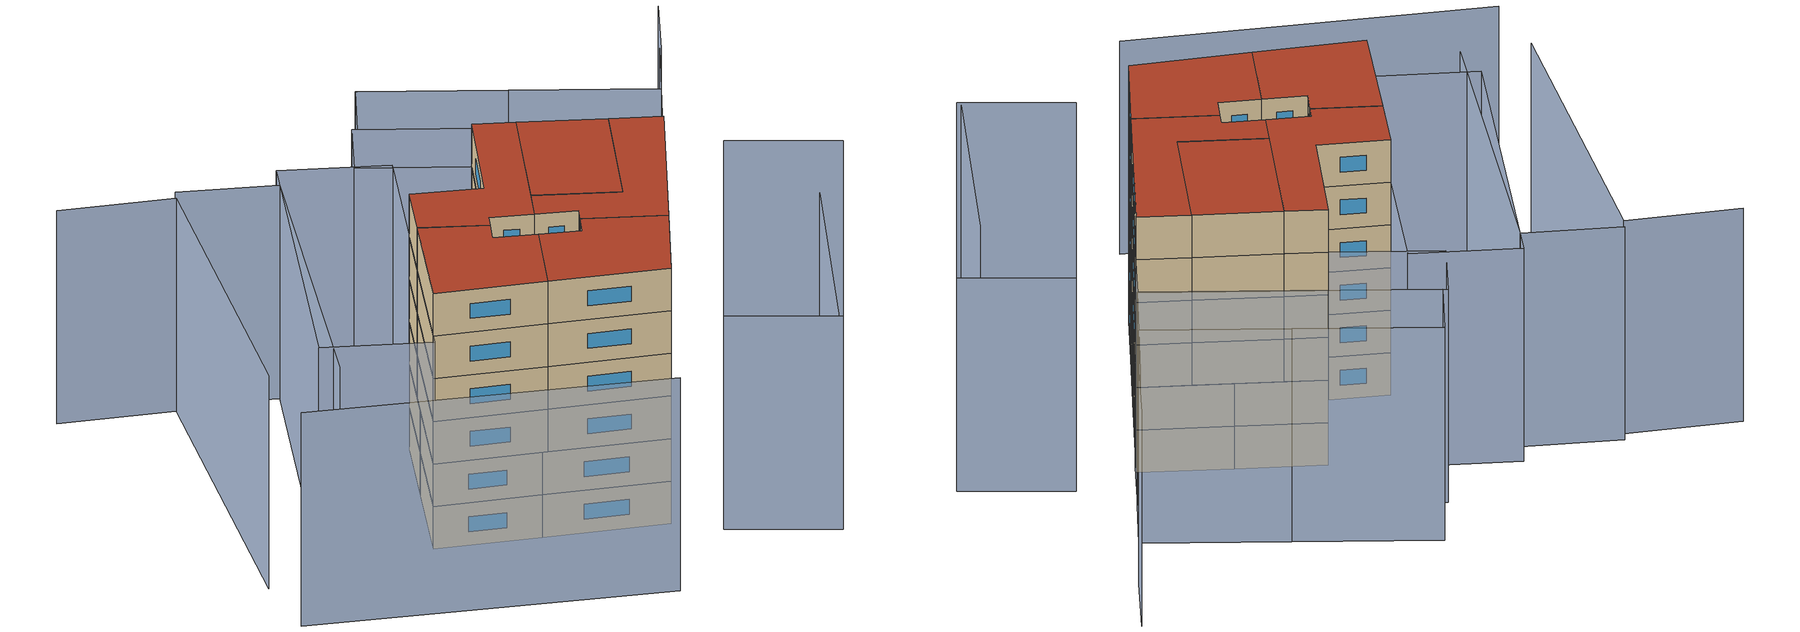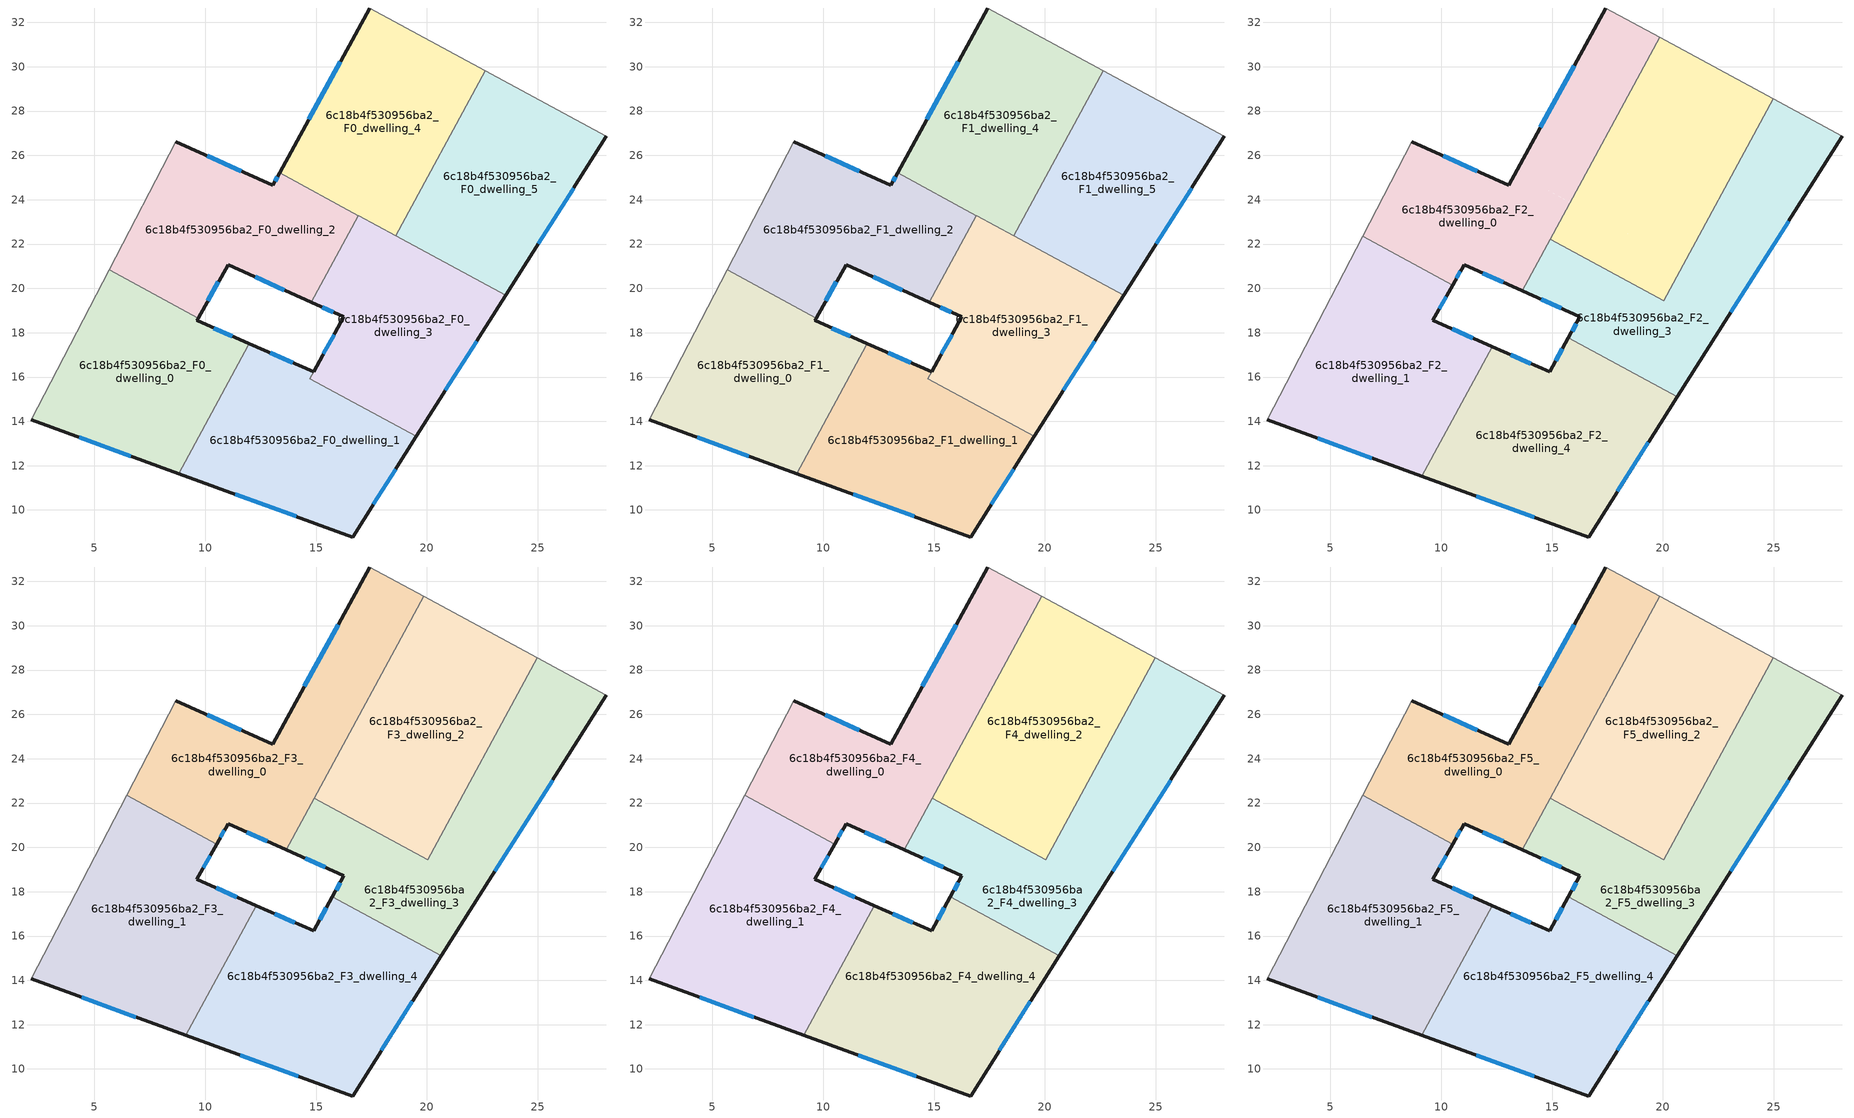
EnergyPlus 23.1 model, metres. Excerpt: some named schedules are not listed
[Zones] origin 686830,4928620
6c18b4f530956ba2_F0_dwelling_0
 floor ground (EU_floor_Construction): 9.68,18.66 9.62,18.55 11.99,17.5 11.95,17.43 8.81,11.63 2.15,14.06 5.67,20.83 z0
 wall outside (EU_wall_Construction): 11.99,17.5 9.62,18.55 9.68,18.66 / 2.15,14.06 8.81,11.63 z0:3
 wall to 6c18b4f530956ba2_F0_dwelling_2 (EU_wall_Construction): 9.68,18.66 5.67,20.83 z0:3
 wall adiabatic (EU_wall_Construction): 5.67,20.83 2.15,14.06 z0:3
 wall to 6c18b4f530956ba2_F0_dwelling_1 (EU_wall_Construction): 8.81,11.63 11.95,17.43 11.99,17.5 z0:3
 window (EU_Window_Construction): 11.22,17.85 10.39,18.21 / 4.31,13.27 6.64,12.42 z0.98:2.02
6c18b4f530956ba2_F0_dwelling_1
 floor ground (EU_floor_Construction): 19.52,13.33 16.65,8.78 8.81,11.63 11.95,17.43 11.99,17.5 14.89,16.23 14.72,15.93 z0
 wall outside (EU_wall_Construction): 8.81,11.63 16.65,8.78 19.52,13.33 / 14.89,16.23 11.99,17.5 z0:3
 wall to 6c18b4f530956ba2_F0_dwelling_3 (EU_wall_Construction): 19.52,13.33 14.72,15.93 14.89,16.23 z0:3
 window (EU_Window_Construction): 11.36,10.71 14.1,9.71 / 13.95,16.64 12.94,17.09 / 17.58,10.26 18.59,11.85 z0.98:2.02
6c18b4f530956ba2_F0_dwelling_2
 floor ground (EU_floor_Construction): 16.92,23.28 14.8,19.37 11.03,21.07 9.68,18.66 5.67,20.83 8.68,26.61 13.06,24.66 13.36,25.21 z0
 wall outside (EU_wall_Construction): 9.68,18.66 11.03,21.07 14.8,19.37 / 13.36,25.21 13.06,24.66 8.68,26.61 z0:3
 wall to 6c18b4f530956ba2_F0_dwelling_3 (EU_wall_Construction): 14.8,19.37 16.92,23.28 z0:3
 wall adiabatic (EU_wall_Construction): 8.68,26.61 5.67,20.83 z0:3
 wall to 6c18b4f530956ba2_F0_dwelling_4 (EU_wall_Construction): 16.92,23.28 13.36,25.21 z0:3
 window (EU_Window_Construction): 12.25,20.52 13.57,19.92 / 10.12,19.45 10.59,20.29 / 11.63,25.3 10.1,25.98 / 13.26,25.03 13.16,24.84 z0.98:2.02
6c18b4f530956ba2_F0_dwelling_3
 floor ground (EU_floor_Construction): 23.55,19.69 19.52,13.33 14.72,15.93 14.89,16.24 16.26,18.71 14.8,19.37 16.92,23.28 z0
 wall outside (EU_wall_Construction): 14.8,19.37 16.26,18.71 14.89,16.24 / 19.52,13.33 23.55,19.69 z0:3
 wall to 6c18b4f530956ba2_F0_dwelling_5 (EU_wall_Construction): 23.55,19.69 18.59,22.38 z0:3
 wall to 6c18b4f530956ba2_F0_dwelling_4 (EU_wall_Construction): 18.59,22.38 16.92,23.28 z0:3
 window (EU_Window_Construction): 15.81,17.91 15.33,17.04 / 15.27,19.16 15.78,18.93 / 20.83,15.39 22.24,17.62 z0.98:2.02
6c18b4f530956ba2_F0_dwelling_4
 floor ground (EU_floor_Construction): 22.63,29.83 18.59,22.38 13.36,25.21 17.42,32.65 z0
 wall outside (EU_wall_Construction): 17.42,32.65 13.36,25.21 z0:3
 wall adiabatic (EU_wall_Construction): 22.63,29.83 17.42,32.65 z0:3
 wall to 6c18b4f530956ba2_F0_dwelling_5 (EU_wall_Construction): 18.59,22.38 22.63,29.83 z0:3
 window (EU_Window_Construction): 16.1,30.23 14.68,27.63 z0.98:2.02
6c18b4f530956ba2_F0_dwelling_5
 floor ground (EU_floor_Construction): 28.1,26.86 23.55,19.69 18.59,22.38 22.63,29.83 z0
 wall outside (EU_wall_Construction): 23.55,19.69 28.1,26.86 z0:3
 wall adiabatic (EU_wall_Construction): 28.1,26.86 22.63,29.83 z0:3
 window (EU_Window_Construction): 25.03,22.02 26.62,24.53 z0.98:2.02
6c18b4f530956ba2_F1_dwelling_0
 floor to 6c18b4f530956ba2_F0_dwelling_0 (EU_floor_Construction): 9.68,18.66 9.62,18.55 11.99,17.5 11.95,17.43 8.81,11.63 2.15,14.06 5.67,20.83 z3
 wall outside (EU_wall_Construction): 11.99,17.5 9.62,18.55 9.68,18.66 / 2.15,14.06 8.81,11.63 z3:6
 wall to 6c18b4f530956ba2_F1_dwelling_2 (EU_wall_Construction): 9.68,18.66 5.67,20.83 z3:6
 wall adiabatic (EU_wall_Construction): 5.67,20.83 2.15,14.06 z3:6
 wall to 6c18b4f530956ba2_F1_dwelling_1 (EU_wall_Construction): 8.81,11.63 11.95,17.43 11.99,17.5 z3:6
 window (EU_Window_Construction): 11.22,17.85 10.39,18.21 / 4.31,13.27 6.64,12.42 z3.98:5.02
6c18b4f530956ba2_F1_dwelling_1
 floor to 6c18b4f530956ba2_F0_dwelling_1 (EU_floor_Construction): 19.52,13.33 16.65,8.78 8.81,11.63 11.95,17.43 11.99,17.5 14.89,16.23 14.72,15.93 z3
 wall outside (EU_wall_Construction): 8.81,11.63 16.65,8.78 19.52,13.33 / 14.89,16.23 11.99,17.5 z3:6
 wall to 6c18b4f530956ba2_F1_dwelling_3 (EU_wall_Construction): 19.52,13.33 14.72,15.93 14.89,16.23 z3:6
 window (EU_Window_Construction): 11.36,10.71 14.1,9.71 / 13.95,16.64 12.94,17.09 / 17.58,10.26 18.59,11.85 z3.98:5.02
6c18b4f530956ba2_F1_dwelling_2
 floor to 6c18b4f530956ba2_F0_dwelling_2 (EU_floor_Construction): 16.92,23.28 14.8,19.37 11.03,21.07 9.68,18.66 5.67,20.83 8.68,26.61 13.06,24.66 13.36,25.21 z3
 wall outside (EU_wall_Construction): 9.68,18.66 11.03,21.07 14.8,19.37 / 13.36,25.21 13.06,24.66 8.68,26.61 z3:6
 wall to 6c18b4f530956ba2_F1_dwelling_3 (EU_wall_Construction): 14.8,19.37 16.92,23.28 z3:6
 wall adiabatic (EU_wall_Construction): 8.68,26.61 5.67,20.83 z3:6
 wall to 6c18b4f530956ba2_F1_dwelling_4 (EU_wall_Construction): 16.92,23.28 13.36,25.21 z3:6
 window (EU_Window_Construction): 12.25,20.52 13.57,19.92 / 10.12,19.45 10.59,20.29 / 11.63,25.3 10.1,25.98 / 13.26,25.03 13.16,24.84 z3.98:5.02
6c18b4f530956ba2_F1_dwelling_3
 floor to 6c18b4f530956ba2_F0_dwelling_3 (EU_floor_Construction): 23.55,19.69 19.52,13.33 14.72,15.93 14.89,16.24 16.26,18.71 14.8,19.37 16.92,23.28 z3
 wall outside (EU_wall_Construction): 14.8,19.37 16.26,18.71 14.89,16.24 / 19.52,13.33 23.55,19.69 z3:6
 wall to 6c18b4f530956ba2_F1_dwelling_5 (EU_wall_Construction): 23.55,19.69 18.59,22.38 z3:6
 wall to 6c18b4f530956ba2_F1_dwelling_4 (EU_wall_Construction): 18.59,22.38 16.92,23.28 z3:6
 window (EU_Window_Construction): 15.81,17.91 15.33,17.04 / 15.27,19.16 15.78,18.93 / 20.83,15.39 22.24,17.62 z3.98:5.02
6c18b4f530956ba2_F1_dwelling_4
 floor to 6c18b4f530956ba2_F0_dwelling_4 (EU_floor_Construction): 22.63,29.83 18.59,22.38 13.36,25.21 17.42,32.65 z3
 wall outside (EU_wall_Construction): 17.42,32.65 13.36,25.21 z3:6
 wall adiabatic (EU_wall_Construction): 22.63,29.83 17.42,32.65 z3:6
 wall to 6c18b4f530956ba2_F1_dwelling_5 (EU_wall_Construction): 18.59,22.38 22.63,29.83 z3:6
 window (EU_Window_Construction): 16.1,30.23 14.68,27.63 z3.98:5.02
6c18b4f530956ba2_F1_dwelling_5
 floor to 6c18b4f530956ba2_F0_dwelling_5 (EU_floor_Construction): 28.1,26.86 23.55,19.69 18.59,22.38 22.63,29.83 z3
 wall outside (EU_wall_Construction): 23.55,19.69 28.1,26.86 z3:6
 wall adiabatic (EU_wall_Construction): 28.1,26.86 22.63,29.83 z3:6
 window (EU_Window_Construction): 25.03,22.02 26.62,24.53 z3.98:5.02
6c18b4f530956ba2_F2_dwelling_0
 floor to 6c18b4f530956ba2_F1_dwelling_2 (EU_floor_Construction): 15.83,23.87 13.66,19.88 11.03,21.07 10.51,20.14 6.46,22.34 8.68,26.61 13.06,24.66 13.36,25.21 z6
 floor to 6c18b4f530956ba2_F1_dwelling_4 (EU_floor_Construction): 19.87,31.32 15.83,23.87 13.36,25.21 17.42,32.65 z6
 wall outside (EU_wall_Construction): 17.42,32.65 13.06,24.66 8.68,26.61 / 10.51,20.14 11.03,21.07 13.66,19.88 z6:9
 wall adiabatic (EU_wall_Construction): 19.87,31.32 17.42,32.65 / 8.68,26.61 6.46,22.34 z6:9
 wall to 6c18b4f530956ba2_F2_dwelling_1 (EU_wall_Construction): 6.46,22.34 10.51,20.14 z6:9
 wall to 6c18b4f530956ba2_F2_dwelling_2 (EU_wall_Construction): 14.93,22.22 19.87,31.32 z6:9
 wall to 6c18b4f530956ba2_F2_dwelling_3 (EU_wall_Construction): 13.66,19.88 14.93,22.22 z6:9
 window (EU_Window_Construction): 16,30.05 14.48,27.26 / 11.88,20.68 12.81,20.27 / 10.68,20.45 10.86,20.77 / 11.63,25.3 10.1,25.98 z6.98:8.02
6c18b4f530956ba2_F2_dwelling_1
 floor to 6c18b4f530956ba2_F1_dwelling_0 (EU_floor_Construction): 9.68,18.66 9.62,18.55 11.99,17.5 11.95,17.43 8.81,11.63 2.15,14.06 5.67,20.83 z6
 floor to 6c18b4f530956ba2_F1_dwelling_1 (EU_floor_Construction): 12.3,17.37 9.13,11.52 8.81,11.63 11.95,17.43 11.99,17.5 z6
 floor to 6c18b4f530956ba2_F1_dwelling_2 (EU_floor_Construction): 10.51,20.14 9.68,18.66 5.67,20.83 6.46,22.34 z6
 wall outside (EU_wall_Construction): 2.15,14.06 9.13,11.52 / 12.3,17.37 9.62,18.55 10.51,20.14 z6:9
 wall to 6c18b4f530956ba2_F2_dwelling_4 (EU_wall_Construction): 9.13,11.52 12.3,17.37 z6:9
 wall adiabatic (EU_wall_Construction): 6.46,22.34 2.15,14.06 z6:9
 window (EU_Window_Construction): 4.42,13.23 6.86,12.35 / 9.91,19.07 10.22,19.63 / 11.43,17.75 10.49,18.17 z6.98:8.02
6c18b4f530956ba2_F2_dwelling_2
 floor to 6c18b4f530956ba2_F1_dwelling_4 (EU_floor_Construction): 22.63,29.83 18.59,22.38 15.83,23.87 19.87,31.32 z6
 floor to 6c18b4f530956ba2_F1_dwelling_3 (EU_floor_Construction): 20.95,21.1 20.05,19.44 16.02,21.63 16.92,23.28 z6
 floor to 6c18b4f530956ba2_F1_dwelling_5 (EU_floor_Construction): 24.99,28.55 20.95,21.1 18.59,22.38 22.63,29.83 z6
 floor to 6c18b4f530956ba2_F1_dwelling_2 (EU_floor_Construction): 16.92,23.28 16.02,21.63 14.93,22.22 15.83,23.87 z6
 wall to 6c18b4f530956ba2_F2_dwelling_3 (EU_wall_Construction): 14.93,22.22 20.05,19.44 24.99,28.55 z6:9
 wall adiabatic (EU_wall_Construction): 24.99,28.55 19.87,31.32 z6:9
6c18b4f530956ba2_F2_dwelling_3
 floor to 6c18b4f530956ba2_F1_dwelling_3 (EU_floor_Construction): 23.55,19.69 20.65,15.1 15.74,17.77 16.26,18.71 14.8,19.37 16.02,21.63 20.05,19.44 20.95,21.1 z6
 floor to 6c18b4f530956ba2_F1_dwelling_5 (EU_floor_Construction): 28.1,26.86 23.55,19.69 20.95,21.1 24.99,28.55 z6
 floor to 6c18b4f530956ba2_F1_dwelling_2 (EU_floor_Construction): 16.02,21.63 14.8,19.37 13.66,19.88 14.93,22.22 z6
 wall outside (EU_wall_Construction): 20.65,15.1 28.1,26.86 / 13.66,19.88 16.26,18.71 15.74,17.77 z6:9
 wall adiabatic (EU_wall_Construction): 28.1,26.86 24.99,28.55 z6:9
 wall to 6c18b4f530956ba2_F2_dwelling_4 (EU_wall_Construction): 15.74,17.77 20.65,15.1 z6:9
 window (EU_Window_Construction): 23.07,18.93 25.68,23.04 / 16.09,18.4 15.91,18.07 / 14.51,19.5 15.41,19.09 z6.98:8.02
6c18b4f530956ba2_F2_dwelling_4
 floor to 6c18b4f530956ba2_F1_dwelling_1 (EU_floor_Construction): 19.52,13.33 16.65,8.78 9.13,11.52 12.3,17.37 14.89,16.23 14.72,15.93 z6
 floor to 6c18b4f530956ba2_F1_dwelling_3 (EU_floor_Construction): 20.65,15.1 19.52,13.33 14.72,15.93 14.89,16.23 15.74,17.77 z6
 wall outside (EU_wall_Construction): 9.13,11.52 16.65,8.78 20.65,15.1 / 15.74,17.77 14.89,16.23 12.3,17.37 z6:9
 window (EU_Window_Construction): 17.95,10.84 19.35,13.05 / 11.57,10.63 14.2,9.67 / 14.05,16.6 13.14,17 / 15.46,17.27 15.16,16.73 z6.98:8.02
6c18b4f530956ba2_F3_dwelling_0
 floor to 6c18b4f530956ba2_F2_dwelling_0 (EU_floor_Construction): 19.87,31.32 13.66,19.88 11.03,21.07 10.51,20.14 6.46,22.34 8.68,26.61 13.06,24.66 17.42,32.65 z9
 wall outside (EU_wall_Construction): 17.42,32.65 13.06,24.66 8.68,26.61 / 10.51,20.14 11.03,21.07 13.66,19.88 z9:12
 wall adiabatic (EU_wall_Construction): 19.87,31.32 17.42,32.65 / 8.68,26.61 6.46,22.34 z9:12
 wall to 6c18b4f530956ba2_F3_dwelling_1 (EU_wall_Construction): 6.46,22.34 10.51,20.14 z9:12
 wall to 6c18b4f530956ba2_F3_dwelling_2 (EU_wall_Construction): 14.93,22.22 19.87,31.32 z9:12
 wall to 6c18b4f530956ba2_F3_dwelling_3 (EU_wall_Construction): 13.66,19.88 14.93,22.22 z9:12
 window (EU_Window_Construction): 16,30.05 14.48,27.26 / 11.88,20.68 12.81,20.27 / 10.68,20.45 10.86,20.77 / 11.63,25.3 10.1,25.98 z9.98:11.02
6c18b4f530956ba2_F3_dwelling_1
 floor to 6c18b4f530956ba2_F2_dwelling_1 (EU_floor_Construction): 10.51,20.14 9.62,18.55 12.3,17.37 9.13,11.52 2.15,14.06 6.46,22.34 z9
 wall outside (EU_wall_Construction): 2.15,14.06 9.13,11.52 / 12.3,17.37 9.62,18.55 10.51,20.14 z9:12
 wall to 6c18b4f530956ba2_F3_dwelling_4 (EU_wall_Construction): 9.13,11.52 12.3,17.37 z9:12
 wall adiabatic (EU_wall_Construction): 6.46,22.34 2.15,14.06 z9:12
 window (EU_Window_Construction): 4.42,13.23 6.86,12.35 / 9.91,19.07 10.22,19.63 / 11.43,17.75 10.49,18.17 z9.98:11.02
6c18b4f530956ba2_F3_dwelling_2
 floor to 6c18b4f530956ba2_F2_dwelling_2 (EU_floor_Construction): 24.99,28.55 20.05,19.44 14.93,22.22 19.87,31.32 z9
 wall to 6c18b4f530956ba2_F3_dwelling_3 (EU_wall_Construction): 14.93,22.22 20.05,19.44 24.99,28.55 z9:12
 wall adiabatic (EU_wall_Construction): 24.99,28.55 19.87,31.32 z9:12
6c18b4f530956ba2_F3_dwelling_3
 floor to 6c18b4f530956ba2_F2_dwelling_3 (EU_floor_Construction): 28.1,26.86 20.65,15.1 15.74,17.77 16.26,18.71 13.66,19.88 14.93,22.22 20.05,19.44 24.99,28.55 z9
 wall outside (EU_wall_Construction): 20.65,15.1 28.1,26.86 / 13.66,19.88 16.26,18.71 15.74,17.77 z9:12
 wall adiabatic (EU_wall_Construction): 28.1,26.86 24.99,28.55 z9:12
 wall to 6c18b4f530956ba2_F3_dwelling_4 (EU_wall_Construction): 15.74,17.77 20.65,15.1 z9:12
 window (EU_Window_Construction): 23.07,18.93 25.68,23.04 / 16.09,18.4 15.91,18.07 / 14.51,19.5 15.41,19.09 z9.98:11.02
6c18b4f530956ba2_F3_dwelling_4
 floor to 6c18b4f530956ba2_F2_dwelling_4 (EU_floor_Construction): 20.65,15.1 16.65,8.78 9.13,11.52 12.3,17.37 14.89,16.23 15.74,17.77 z9
 wall outside (EU_wall_Construction): 9.13,11.52 16.65,8.78 20.65,15.1 / 15.74,17.77 14.89,16.23 12.3,17.37 z9:12
 window (EU_Window_Construction): 17.95,10.84 19.35,13.05 / 11.57,10.63 14.2,9.67 / 14.05,16.6 13.14,17 / 15.46,17.27 15.16,16.73 z9.98:11.02
6c18b4f530956ba2_F4_dwelling_0
 floor to 6c18b4f530956ba2_F3_dwelling_0 (EU_floor_Construction): 19.87,31.32 13.66,19.88 11.03,21.07 10.51,20.14 6.46,22.34 8.68,26.61 13.06,24.66 17.42,32.65 z12
 wall outside (EU_wall_Construction): 17.42,32.65 13.06,24.66 8.68,26.61 / 10.51,20.14 11.03,21.07 13.66,19.88 z12:15
 wall adiabatic (EU_wall_Construction): 19.87,31.32 17.42,32.65 / 8.68,26.61 6.46,22.34 z12:15
 wall to 6c18b4f530956ba2_F4_dwelling_1 (EU_wall_Construction): 6.46,22.34 10.51,20.14 z12:15
 wall to 6c18b4f530956ba2_F4_dwelling_2 (EU_wall_Construction): 14.93,22.22 19.87,31.32 z12:15
 wall to 6c18b4f530956ba2_F4_dwelling_3 (EU_wall_Construction): 13.66,19.88 14.93,22.22 z12:15
 window (EU_Window_Construction): 16,30.05 14.48,27.26 / 11.88,20.68 12.81,20.27 / 10.68,20.45 10.86,20.77 / 11.63,25.3 10.1,25.98 z12.98:14.02
6c18b4f530956ba2_F4_dwelling_1
 floor to 6c18b4f530956ba2_F3_dwelling_1 (EU_floor_Construction): 10.51,20.14 9.62,18.55 12.3,17.37 9.13,11.52 2.15,14.06 6.46,22.34 z12
 wall outside (EU_wall_Construction): 2.15,14.06 9.13,11.52 / 12.3,17.37 9.62,18.55 10.51,20.14 z12:15
 wall to 6c18b4f530956ba2_F4_dwelling_4 (EU_wall_Construction): 9.13,11.52 12.3,17.37 z12:15
 wall adiabatic (EU_wall_Construction): 6.46,22.34 2.15,14.06 z12:15
 window (EU_Window_Construction): 4.42,13.23 6.86,12.35 / 9.91,19.07 10.22,19.63 / 11.43,17.75 10.49,18.17 z12.98:14.02
6c18b4f530956ba2_F4_dwelling_2
 floor to 6c18b4f530956ba2_F3_dwelling_2 (EU_floor_Construction): 24.99,28.55 20.05,19.44 14.93,22.22 19.87,31.32 z12
 wall to 6c18b4f530956ba2_F4_dwelling_3 (EU_wall_Construction): 14.93,22.22 20.05,19.44 24.99,28.55 z12:15
 wall adiabatic (EU_wall_Construction): 24.99,28.55 19.87,31.32 z12:15
6c18b4f530956ba2_F4_dwelling_3
 floor to 6c18b4f530956ba2_F3_dwelling_3 (EU_floor_Construction): 28.1,26.86 20.65,15.1 15.74,17.77 16.26,18.71 13.66,19.88 14.93,22.22 20.05,19.44 24.99,28.55 z12
 wall outside (EU_wall_Construction): 20.65,15.1 28.1,26.86 / 13.66,19.88 16.26,18.71 15.74,17.77 z12:15
 wall adiabatic (EU_wall_Construction): 28.1,26.86 24.99,28.55 z12:15
 wall to 6c18b4f530956ba2_F4_dwelling_4 (EU_wall_Construction): 15.74,17.77 20.65,15.1 z12:15
 window (EU_Window_Construction): 23.07,18.93 25.68,23.04 / 16.09,18.4 15.91,18.07 / 14.51,19.5 15.41,19.09 z12.98:14.02
6c18b4f530956ba2_F4_dwelling_4
 floor to 6c18b4f530956ba2_F3_dwelling_4 (EU_floor_Construction): 20.65,15.1 16.65,8.78 9.13,11.52 12.3,17.37 14.89,16.23 15.74,17.77 z12
 wall outside (EU_wall_Construction): 9.13,11.52 16.65,8.78 20.65,15.1 / 15.74,17.77 14.89,16.23 12.3,17.37 z12:15
 window (EU_Window_Construction): 17.95,10.84 19.35,13.05 / 11.57,10.63 14.2,9.67 / 14.05,16.6 13.14,17 / 15.46,17.27 15.16,16.73 z12.98:14.02
6c18b4f530956ba2_F5_dwelling_0
 floor to 6c18b4f530956ba2_F4_dwelling_0 (EU_floor_Construction): 19.87,31.32 13.66,19.88 11.03,21.07 10.51,20.14 6.46,22.34 8.68,26.61 13.06,24.66 17.42,32.65 z15
 wall outside (EU_wall_Construction): 17.42,32.65 13.06,24.66 8.68,26.61 / 10.51,20.14 11.03,21.07 13.66,19.88 z15:18
 wall adiabatic (EU_wall_Construction): 19.87,31.32 17.42,32.65 / 8.68,26.61 6.46,22.34 z15:18
 wall to 6c18b4f530956ba2_F5_dwelling_1 (EU_wall_Construction): 6.46,22.34 10.51,20.14 z15:18
 wall to 6c18b4f530956ba2_F5_dwelling_2 (EU_wall_Construction): 14.93,22.22 19.87,31.32 z15:18
 wall to 6c18b4f530956ba2_F5_dwelling_3 (EU_wall_Construction): 13.66,19.88 14.93,22.22 z15:18
 window (EU_Window_Construction): 16,30.05 14.48,27.26 / 11.88,20.68 12.81,20.27 / 10.68,20.45 10.86,20.77 / 11.63,25.3 10.1,25.98 z15.98:17.02
 roof outside (EU_roof_Construction): 13.66,19.88 19.87,31.32 17.42,32.65 13.06,24.66 8.68,26.61 6.46,22.34 10.51,20.14 11.03,21.07 z18
6c18b4f530956ba2_F5_dwelling_1
 floor to 6c18b4f530956ba2_F4_dwelling_1 (EU_floor_Construction): 10.51,20.14 9.62,18.55 12.3,17.37 9.13,11.52 2.15,14.06 6.46,22.34 z15
 wall outside (EU_wall_Construction): 2.15,14.06 9.13,11.52 / 12.3,17.37 9.62,18.55 10.51,20.14 z15:18
 wall to 6c18b4f530956ba2_F5_dwelling_4 (EU_wall_Construction): 9.13,11.52 12.3,17.37 z15:18
 wall adiabatic (EU_wall_Construction): 6.46,22.34 2.15,14.06 z15:18
 window (EU_Window_Construction): 4.42,13.23 6.86,12.35 / 9.91,19.07 10.22,19.63 / 11.43,17.75 10.49,18.17 z15.98:17.02
 roof outside (EU_roof_Construction): 9.13,11.52 12.3,17.37 9.62,18.55 10.51,20.14 6.46,22.34 2.15,14.06 z18
6c18b4f530956ba2_F5_dwelling_2
 floor to 6c18b4f530956ba2_F4_dwelling_2 (EU_floor_Construction): 24.99,28.55 20.05,19.44 14.93,22.22 19.87,31.32 z15
 wall to 6c18b4f530956ba2_F5_dwelling_3 (EU_wall_Construction): 14.93,22.22 20.05,19.44 24.99,28.55 z15:18
 wall adiabatic (EU_wall_Construction): 24.99,28.55 19.87,31.32 z15:18
 roof outside (EU_roof_Construction): 20.05,19.44 24.99,28.55 19.87,31.32 14.93,22.22 z18
6c18b4f530956ba2_F5_dwelling_3
 floor to 6c18b4f530956ba2_F4_dwelling_3 (EU_floor_Construction): 28.1,26.86 20.65,15.1 15.74,17.77 16.26,18.71 13.66,19.88 14.93,22.22 20.05,19.44 24.99,28.55 z15
 wall outside (EU_wall_Construction): 20.65,15.1 28.1,26.86 / 13.66,19.88 16.26,18.71 15.74,17.77 z15:18
 wall adiabatic (EU_wall_Construction): 28.1,26.86 24.99,28.55 z15:18
 wall to 6c18b4f530956ba2_F5_dwelling_4 (EU_wall_Construction): 15.74,17.77 20.65,15.1 z15:18
 window (EU_Window_Construction): 23.07,18.93 25.68,23.04 / 16.09,18.4 15.91,18.07 / 14.51,19.5 15.41,19.09 z15.98:17.02
 roof outside (EU_roof_Construction): 20.65,15.1 28.1,26.86 24.99,28.55 20.05,19.44 14.93,22.22 13.66,19.88 16.26,18.71 15.74,17.77 z18
6c18b4f530956ba2_F5_dwelling_4
 floor to 6c18b4f530956ba2_F4_dwelling_4 (EU_floor_Construction): 20.65,15.1 16.65,8.78 9.13,11.52 12.3,17.37 14.89,16.23 15.74,17.77 z15
 wall outside (EU_wall_Construction): 9.13,11.52 16.65,8.78 20.65,15.1 / 15.74,17.77 14.89,16.23 12.3,17.37 z15:18
 window (EU_Window_Construction): 17.95,10.84 19.35,13.05 / 11.57,10.63 14.2,9.67 / 14.05,16.6 13.14,17 / 15.46,17.27 15.16,16.73 z15.98:17.02
 roof outside (EU_roof_Construction): 16.65,8.78 20.65,15.1 15.74,17.77 14.89,16.23 12.3,17.37 9.13,11.52 z18
shading: -0.14,39.96 5.88,37.13 / 5.88,37.13 -5.14,13.69 / -7.82,41.94 -0.56,39.23 / -0.56,39.23 -9.55,15.14 / 36.53,40.06 33.45,35.21 / 33.45,35.21 17.19,45.53 / 39.74,45.06 36.62,40 / -10.75,9.64 11.91,0.6 / 25.21,2.59 33.65,17.47 / 13.36,35.61 1.76,13.29 / 1.76,13.29 -4.76,16.68 / -4.76,16.68 6.85,38.99 / 6.85,38.99 13.36,35.61 / 13.99,41.16 30.58,30.77 / 30.58,30.77 27.72,26.2 / 27.72,26.2 11.13,36.59 / 11.13,36.59 13.99,41.16 / 17.17,45.54 33.43,35.22 / 33.43,35.22 30.56,30.7 / 30.56,30.7 14.3,41.02 / 14.3,41.02 17.17,45.54 / 38.95,22.78 25.25,2.11 / 25.25,2.11 18.97,6.28 / 18.97,6.28 32.66,26.94 / 32.66,26.94 38.95,22.78 z0:15
[Building]
EU S2 Campaign: North Axis=0; Terrain=City; Solar Distribution=FullExterior
[Site:Location]
Bologna: Latitude=44.5; Longitude=11.25; Time Zone=1; Elevation=37
[SizingPeriod:WeatherFileDays]
AnnualSizingPeriod: Begin Month=1; Begin Day of Month=1; End Month=12; End Day of Month=31; Day of Week for Start Day=Monday; Use Weather File Daylight Saving Period=No; Use Weather File Rain and Snow Indicators=No
[MATERIAL]
EU_InternalMass_Material: Roughness=MediumRough; Thickness=0.1; Conductivity=1; Density=1800; Specific Heat=900; Thermal Absorptance=0.9; Solar Absorptance=0.7; Visible Absorptance=0.7
[MATERIAL:NOMASS] Roughness=MediumRough; Thermal Absorptance=0.9; Solar Absorptance=0.7; Visible Absorptance=0.7
Name | Thermal Resistance
EU_wall_NoMass | 0.905828
EU_roof_NoMass | 0.37593
EU_floor_NoMass | 0.67114
[WINDOWMATERIAL:SIMPLEGLAZINGSYSTEM]
EU_Window_SimpleGlazing: UFactor=4.52486; Solar Heat Gain Coefficient=0.85; Visible Transmittance=0.85
[CONSTRUCTION]
EU_wall_Construction: EU_wall_NoMass
EU_roof_Construction: EU_roof_NoMass
EU_floor_Construction: EU_floor_NoMass
EU_Window_Construction: EU_Window_SimpleGlazing
EU_InternalMass_Construction: EU_InternalMass_Material
[ZONE] Type=1; Multiplier=1; Ceiling Height=autocalculate; Floor Area=autocalculate; Part of Total Floor Area=Yes
Name | Volume
6c18b4f530956ba2_F0_dwelling_0; 6c18b4f530956ba2_F1_dwelling_0 | 151.001
6c18b4f530956ba2_F2_dwelling_0; 6c18b4f530956ba2_F3_dwelling_0; 6c18b4f530956ba2_F4_dwelling_0; 6c18b4f530956ba2_F5_dwelling_0 | 181.052
6c18b4f530956ba2_F0_dwelling_1; 6c18b4f530956ba2_F1_dwelling_1 | 152.912
6c18b4f530956ba2_F2_dwelling_1; 6c18b4f530956ba2_F3_dwelling_1; 6c18b4f530956ba2_F4_dwelling_1; 6c18b4f530956ba2_F5_dwelling_1 | 181.054
6c18b4f530956ba2_F0_dwelling_2; 6c18b4f530956ba2_F1_dwelling_2 | 150.034
6c18b4f530956ba2_F2_dwelling_2; 6c18b4f530956ba2_F3_dwelling_2; 6c18b4f530956ba2_F4_dwelling_2; 6c18b4f530956ba2_F5_dwelling_2; 6c18b4f530956ba2_F2_dwelling_4; 6c18b4f530956ba2_F3_dwelling_4; 6c18b4f530956ba2_F4_dwelling_4; 6c18b4f530956ba2_F5_dwelling_4 | 181.062
6c18b4f530956ba2_F0_dwelling_3; 6c18b4f530956ba2_F1_dwelling_3 | 149.536
6c18b4f530956ba2_F2_dwelling_3; 6c18b4f530956ba2_F3_dwelling_3; 6c18b4f530956ba2_F4_dwelling_3; 6c18b4f530956ba2_F5_dwelling_3 | 181.058
6c18b4f530956ba2_F0_dwelling_4; 6c18b4f530956ba2_F1_dwelling_4 | 150.897
6c18b4f530956ba2_F0_dwelling_5; 6c18b4f530956ba2_F1_dwelling_5 | 150.88
[INTERNALMASS] Construction=EU_InternalMass_Construction
Name | Zone or ZoneList | Surface Area
6c18b4f530956ba2_F0_dwelling_0_EU_InternalMass | 6c18b4f530956ba2_F0_dwelling_0 | 50.3341
6c18b4f530956ba2_F0_dwelling_1_EU_InternalMass | 6c18b4f530956ba2_F0_dwelling_1 | 50.9713
6c18b4f530956ba2_F0_dwelling_2_EU_InternalMass | 6c18b4f530956ba2_F0_dwelling_2 | 50.0108
6c18b4f530956ba2_F0_dwelling_3_EU_InternalMass | 6c18b4f530956ba2_F0_dwelling_3 | 49.8445
6c18b4f530956ba2_F0_dwelling_4_EU_InternalMass | 6c18b4f530956ba2_F0_dwelling_4 | 50.2991
6c18b4f530956ba2_F0_dwelling_5_EU_InternalMass | 6c18b4f530956ba2_F0_dwelling_5 | 50.2933
6c18b4f530956ba2_F1_dwelling_0_EU_InternalMass | 6c18b4f530956ba2_F1_dwelling_0 | 50.3341
6c18b4f530956ba2_F1_dwelling_1_EU_InternalMass | 6c18b4f530956ba2_F1_dwelling_1 | 50.9713
6c18b4f530956ba2_F1_dwelling_2_EU_InternalMass | 6c18b4f530956ba2_F1_dwelling_2 | 50.0108
6c18b4f530956ba2_F1_dwelling_3_EU_InternalMass | 6c18b4f530956ba2_F1_dwelling_3 | 49.8445
6c18b4f530956ba2_F1_dwelling_4_EU_InternalMass | 6c18b4f530956ba2_F1_dwelling_4 | 50.2991
6c18b4f530956ba2_F1_dwelling_5_EU_InternalMass | 6c18b4f530956ba2_F1_dwelling_5 | 50.2933
6c18b4f530956ba2_F2_dwelling_0_EU_InternalMass | 6c18b4f530956ba2_F2_dwelling_0 | 60.3513
6c18b4f530956ba2_F2_dwelling_1_EU_InternalMass | 6c18b4f530956ba2_F2_dwelling_1 | 60.3512
6c18b4f530956ba2_F2_dwelling_2_EU_InternalMass | 6c18b4f530956ba2_F2_dwelling_2 | 60.3539
6c18b4f530956ba2_F2_dwelling_3_EU_InternalMass | 6c18b4f530956ba2_F2_dwelling_3 | 60.3526
6c18b4f530956ba2_F2_dwelling_4_EU_InternalMass | 6c18b4f530956ba2_F2_dwelling_4 | 60.3544
6c18b4f530956ba2_F3_dwelling_0_EU_InternalMass | 6c18b4f530956ba2_F3_dwelling_0 | 60.3513
6c18b4f530956ba2_F3_dwelling_1_EU_InternalMass | 6c18b4f530956ba2_F3_dwelling_1 | 60.3512
6c18b4f530956ba2_F3_dwelling_2_EU_InternalMass | 6c18b4f530956ba2_F3_dwelling_2 | 60.3539
6c18b4f530956ba2_F3_dwelling_3_EU_InternalMass | 6c18b4f530956ba2_F3_dwelling_3 | 60.3526
6c18b4f530956ba2_F3_dwelling_4_EU_InternalMass | 6c18b4f530956ba2_F3_dwelling_4 | 60.3544
6c18b4f530956ba2_F4_dwelling_0_EU_InternalMass | 6c18b4f530956ba2_F4_dwelling_0 | 60.3513
6c18b4f530956ba2_F4_dwelling_1_EU_InternalMass | 6c18b4f530956ba2_F4_dwelling_1 | 60.3512
6c18b4f530956ba2_F4_dwelling_2_EU_InternalMass | 6c18b4f530956ba2_F4_dwelling_2 | 60.3539
6c18b4f530956ba2_F4_dwelling_3_EU_InternalMass | 6c18b4f530956ba2_F4_dwelling_3 | 60.3526
6c18b4f530956ba2_F4_dwelling_4_EU_InternalMass | 6c18b4f530956ba2_F4_dwelling_4 | 60.3544
6c18b4f530956ba2_F5_dwelling_0_EU_InternalMass | 6c18b4f530956ba2_F5_dwelling_0 | 60.3513
6c18b4f530956ba2_F5_dwelling_1_EU_InternalMass | 6c18b4f530956ba2_F5_dwelling_1 | 60.3512
6c18b4f530956ba2_F5_dwelling_2_EU_InternalMass | 6c18b4f530956ba2_F5_dwelling_2 | 60.3539
6c18b4f530956ba2_F5_dwelling_3_EU_InternalMass | 6c18b4f530956ba2_F5_dwelling_3 | 60.3526
6c18b4f530956ba2_F5_dwelling_4_EU_InternalMass | 6c18b4f530956ba2_F5_dwelling_4 | 60.3544
[OTHEREQUIPMENT] Fuel Type=Electricity; Design Level Calculation Method=Watts/Area; Power per Zone Floor Area=1; Fraction Latent=0; Fraction Radiant=0; Fraction Lost=0; Carbon Dioxide Generation Rate=0; EndUse Subcategory=EU_Step8_InternalGains
Name | Zone or ZoneList or Space or SpaceList | Schedule
EU_Step8_InternalGain_6c18b4f530956ba2_F0_dwelling_0_f000 | 6c18b4f530956ba2_F0_dwelling_0 | EU_Step8_GainSchedule_6c18b4f530956ba2_F0_dwelling_0_f000
EU_Step8_InternalGain_6c18b4f530956ba2_F0_dwelling_1_f000 | 6c18b4f530956ba2_F0_dwelling_1 | EU_Step8_GainSchedule_6c18b4f530956ba2_F0_dwelling_1_f000
EU_Step8_InternalGain_6c18b4f530956ba2_F0_dwelling_2_f000 | 6c18b4f530956ba2_F0_dwelling_2 | EU_Step8_GainSchedule_6c18b4f530956ba2_F0_dwelling_2_f000
EU_Step8_InternalGain_6c18b4f530956ba2_F0_dwelling_3_f000 | 6c18b4f530956ba2_F0_dwelling_3 | EU_Step8_GainSchedule_6c18b4f530956ba2_F0_dwelling_3_f000
EU_Step8_InternalGain_6c18b4f530956ba2_F0_dwelling_4_f000 | 6c18b4f530956ba2_F0_dwelling_4 | EU_Step8_GainSchedule_6c18b4f530956ba2_F0_dwelling_4_f000
EU_Step8_InternalGain_6c18b4f530956ba2_F0_dwelling_5_f000 | 6c18b4f530956ba2_F0_dwelling_5 | EU_Step8_GainSchedule_6c18b4f530956ba2_F0_dwelling_5_f000
EU_Step8_InternalGain_6c18b4f530956ba2_F1_dwelling_0_f000 | 6c18b4f530956ba2_F1_dwelling_0 | EU_Step8_GainSchedule_6c18b4f530956ba2_F1_dwelling_0_f000
EU_Step8_InternalGain_6c18b4f530956ba2_F1_dwelling_1_f000 | 6c18b4f530956ba2_F1_dwelling_1 | EU_Step8_GainSchedule_6c18b4f530956ba2_F1_dwelling_1_f000
EU_Step8_InternalGain_6c18b4f530956ba2_F1_dwelling_2_f000 | 6c18b4f530956ba2_F1_dwelling_2 | EU_Step8_GainSchedule_6c18b4f530956ba2_F1_dwelling_2_f000
EU_Step8_InternalGain_6c18b4f530956ba2_F1_dwelling_3_f000 | 6c18b4f530956ba2_F1_dwelling_3 | EU_Step8_GainSchedule_6c18b4f530956ba2_F1_dwelling_3_f000
EU_Step8_InternalGain_6c18b4f530956ba2_F1_dwelling_4_f000 | 6c18b4f530956ba2_F1_dwelling_4 | EU_Step8_GainSchedule_6c18b4f530956ba2_F1_dwelling_4_f000
EU_Step8_InternalGain_6c18b4f530956ba2_F1_dwelling_5_f000 | 6c18b4f530956ba2_F1_dwelling_5 | EU_Step8_GainSchedule_6c18b4f530956ba2_F1_dwelling_5_f000
EU_Step8_InternalGain_6c18b4f530956ba2_F2_dwelling_0_f000 | 6c18b4f530956ba2_F2_dwelling_0 | EU_Step8_GainSchedule_6c18b4f530956ba2_F2_dwelling_0_f000
EU_Step8_InternalGain_6c18b4f530956ba2_F2_dwelling_1_f000 | 6c18b4f530956ba2_F2_dwelling_1 | EU_Step8_GainSchedule_6c18b4f530956ba2_F2_dwelling_1_f000
EU_Step8_InternalGain_6c18b4f530956ba2_F2_dwelling_2_f000 | 6c18b4f530956ba2_F2_dwelling_2 | EU_Step8_GainSchedule_6c18b4f530956ba2_F2_dwelling_2_f000
EU_Step8_InternalGain_6c18b4f530956ba2_F2_dwelling_3_f000 | 6c18b4f530956ba2_F2_dwelling_3 | EU_Step8_GainSchedule_6c18b4f530956ba2_F2_dwelling_3_f000
EU_Step8_InternalGain_6c18b4f530956ba2_F2_dwelling_4_f000 | 6c18b4f530956ba2_F2_dwelling_4 | EU_Step8_GainSchedule_6c18b4f530956ba2_F2_dwelling_4_f000
EU_Step8_InternalGain_6c18b4f530956ba2_F3_dwelling_0_f000 | 6c18b4f530956ba2_F3_dwelling_0 | EU_Step8_GainSchedule_6c18b4f530956ba2_F3_dwelling_0_f000
EU_Step8_InternalGain_6c18b4f530956ba2_F3_dwelling_1_f000 | 6c18b4f530956ba2_F3_dwelling_1 | EU_Step8_GainSchedule_6c18b4f530956ba2_F3_dwelling_1_f000
EU_Step8_InternalGain_6c18b4f530956ba2_F3_dwelling_2_f000 | 6c18b4f530956ba2_F3_dwelling_2 | EU_Step8_GainSchedule_6c18b4f530956ba2_F3_dwelling_2_f000
EU_Step8_InternalGain_6c18b4f530956ba2_F3_dwelling_3_f000 | 6c18b4f530956ba2_F3_dwelling_3 | EU_Step8_GainSchedule_6c18b4f530956ba2_F3_dwelling_3_f000
EU_Step8_InternalGain_6c18b4f530956ba2_F3_dwelling_4_f000 | 6c18b4f530956ba2_F3_dwelling_4 | EU_Step8_GainSchedule_6c18b4f530956ba2_F3_dwelling_4_f000
EU_Step8_InternalGain_6c18b4f530956ba2_F4_dwelling_0_f000 | 6c18b4f530956ba2_F4_dwelling_0 | EU_Step8_GainSchedule_6c18b4f530956ba2_F4_dwelling_0_f000
EU_Step8_InternalGain_6c18b4f530956ba2_F4_dwelling_1_f000 | 6c18b4f530956ba2_F4_dwelling_1 | EU_Step8_GainSchedule_6c18b4f530956ba2_F4_dwelling_1_f000
EU_Step8_InternalGain_6c18b4f530956ba2_F4_dwelling_2_f000 | 6c18b4f530956ba2_F4_dwelling_2 | EU_Step8_GainSchedule_6c18b4f530956ba2_F4_dwelling_2_f000
EU_Step8_InternalGain_6c18b4f530956ba2_F4_dwelling_3_f000 | 6c18b4f530956ba2_F4_dwelling_3 | EU_Step8_GainSchedule_6c18b4f530956ba2_F4_dwelling_3_f000
EU_Step8_InternalGain_6c18b4f530956ba2_F4_dwelling_4_f000 | 6c18b4f530956ba2_F4_dwelling_4 | EU_Step8_GainSchedule_6c18b4f530956ba2_F4_dwelling_4_f000
EU_Step8_InternalGain_6c18b4f530956ba2_F5_dwelling_0_f000 | 6c18b4f530956ba2_F5_dwelling_0 | EU_Step8_GainSchedule_6c18b4f530956ba2_F5_dwelling_0_f000
EU_Step8_InternalGain_6c18b4f530956ba2_F5_dwelling_1_f000 | 6c18b4f530956ba2_F5_dwelling_1 | EU_Step8_GainSchedule_6c18b4f530956ba2_F5_dwelling_1_f000
EU_Step8_InternalGain_6c18b4f530956ba2_F5_dwelling_2_f000 | 6c18b4f530956ba2_F5_dwelling_2 | EU_Step8_GainSchedule_6c18b4f530956ba2_F5_dwelling_2_f000
EU_Step8_InternalGain_6c18b4f530956ba2_F5_dwelling_3_f000 | 6c18b4f530956ba2_F5_dwelling_3 | EU_Step8_GainSchedule_6c18b4f530956ba2_F5_dwelling_3_f000
EU_Step8_InternalGain_6c18b4f530956ba2_F5_dwelling_4_f000 | 6c18b4f530956ba2_F5_dwelling_4 | EU_Step8_GainSchedule_6c18b4f530956ba2_F5_dwelling_4_f000
[ZONEVENTILATION:DESIGNFLOWRATE] Schedule=EU_AlwaysOn; Design Flow Rate Calculation Method=AirChanges/Hour; Air Changes per Hour=0.73129; Ventilation Type=Natural; Fan Pressure Rise=0; Fan Total Efficiency=1; Constant Term Coefficient=1; Temperature Term Coefficient=0; Velocity Term Coefficient=0; Velocity Squared Term Coefficient=0; Minimum Indoor Temperature=-100; Maximum Indoor Temperature=100; Delta Temperature=-100; Minimum Outdoor Temperature=-100; Maximum Outdoor Temperature=100; Maximum Wind Speed=40
Name | Zone or ZoneList or Space or SpaceList
EU_ConstantAir_6c18b4f530956ba2_F0_dwelling_0 | 6c18b4f530956ba2_F0_dwelling_0
EU_ConstantAir_6c18b4f530956ba2_F0_dwelling_1 | 6c18b4f530956ba2_F0_dwelling_1
EU_ConstantAir_6c18b4f530956ba2_F0_dwelling_2 | 6c18b4f530956ba2_F0_dwelling_2
EU_ConstantAir_6c18b4f530956ba2_F0_dwelling_3 | 6c18b4f530956ba2_F0_dwelling_3
EU_ConstantAir_6c18b4f530956ba2_F0_dwelling_4 | 6c18b4f530956ba2_F0_dwelling_4
EU_ConstantAir_6c18b4f530956ba2_F0_dwelling_5 | 6c18b4f530956ba2_F0_dwelling_5
EU_ConstantAir_6c18b4f530956ba2_F1_dwelling_0 | 6c18b4f530956ba2_F1_dwelling_0
EU_ConstantAir_6c18b4f530956ba2_F1_dwelling_1 | 6c18b4f530956ba2_F1_dwelling_1
EU_ConstantAir_6c18b4f530956ba2_F1_dwelling_2 | 6c18b4f530956ba2_F1_dwelling_2
EU_ConstantAir_6c18b4f530956ba2_F1_dwelling_3 | 6c18b4f530956ba2_F1_dwelling_3
EU_ConstantAir_6c18b4f530956ba2_F1_dwelling_4 | 6c18b4f530956ba2_F1_dwelling_4
EU_ConstantAir_6c18b4f530956ba2_F1_dwelling_5 | 6c18b4f530956ba2_F1_dwelling_5
EU_ConstantAir_6c18b4f530956ba2_F2_dwelling_0 | 6c18b4f530956ba2_F2_dwelling_0
EU_ConstantAir_6c18b4f530956ba2_F2_dwelling_1 | 6c18b4f530956ba2_F2_dwelling_1
EU_ConstantAir_6c18b4f530956ba2_F2_dwelling_2 | 6c18b4f530956ba2_F2_dwelling_2
EU_ConstantAir_6c18b4f530956ba2_F2_dwelling_3 | 6c18b4f530956ba2_F2_dwelling_3
EU_ConstantAir_6c18b4f530956ba2_F2_dwelling_4 | 6c18b4f530956ba2_F2_dwelling_4
EU_ConstantAir_6c18b4f530956ba2_F3_dwelling_0 | 6c18b4f530956ba2_F3_dwelling_0
EU_ConstantAir_6c18b4f530956ba2_F3_dwelling_1 | 6c18b4f530956ba2_F3_dwelling_1
EU_ConstantAir_6c18b4f530956ba2_F3_dwelling_2 | 6c18b4f530956ba2_F3_dwelling_2
EU_ConstantAir_6c18b4f530956ba2_F3_dwelling_3 | 6c18b4f530956ba2_F3_dwelling_3
EU_ConstantAir_6c18b4f530956ba2_F3_dwelling_4 | 6c18b4f530956ba2_F3_dwelling_4
EU_ConstantAir_6c18b4f530956ba2_F4_dwelling_0 | 6c18b4f530956ba2_F4_dwelling_0
EU_ConstantAir_6c18b4f530956ba2_F4_dwelling_1 | 6c18b4f530956ba2_F4_dwelling_1
EU_ConstantAir_6c18b4f530956ba2_F4_dwelling_2 | 6c18b4f530956ba2_F4_dwelling_2
EU_ConstantAir_6c18b4f530956ba2_F4_dwelling_3 | 6c18b4f530956ba2_F4_dwelling_3
EU_ConstantAir_6c18b4f530956ba2_F4_dwelling_4 | 6c18b4f530956ba2_F4_dwelling_4
EU_ConstantAir_6c18b4f530956ba2_F5_dwelling_0 | 6c18b4f530956ba2_F5_dwelling_0
EU_ConstantAir_6c18b4f530956ba2_F5_dwelling_1 | 6c18b4f530956ba2_F5_dwelling_1
EU_ConstantAir_6c18b4f530956ba2_F5_dwelling_2 | 6c18b4f530956ba2_F5_dwelling_2
EU_ConstantAir_6c18b4f530956ba2_F5_dwelling_3 | 6c18b4f530956ba2_F5_dwelling_3
EU_ConstantAir_6c18b4f530956ba2_F5_dwelling_4 | 6c18b4f530956ba2_F5_dwelling_4
[HVACTEMPLATE:ZONE:IDEALLOADSAIRSYSTEM] System Availability Schedule=EU_AlwaysOn; Maximum Heating Supply Air Temperature=50; Minimum Cooling Supply Air Temperature=13; Maximum Heating Supply Air Humidity Ratio=0.0156; Minimum Cooling Supply Air Humidity Ratio=0.0077; Heating Limit=NoLimit; Cooling Limit=NoLimit; Heating Availability Schedule=EU_AlwaysOn; Cooling Availability Schedule=EU_CoolingOff; Dehumidification Control Type=ConstantSensibleHeatRatio; Cooling Sensible Heat Ratio=0.7; Dehumidification Setpoint=60; Humidification Control Type=None; Humidification Setpoint=30; Outdoor Air Method=None; Outdoor Air Flow Rate per Person=0.00944; Outdoor Air Flow Rate per Zone Floor Area=0; Outdoor Air Flow Rate per Zone=0; Demand Controlled Ventilation Type=None; Outdoor Air Economizer Type=NoEconomizer; Heat Recovery Type=None; Sensible Heat Recovery Effectiveness=0.7; Latent Heat Recovery Effectiveness=0.65
Name | Template Thermostat
6c18b4f530956ba2_F0_dwelling_0 | EU_HeatOnly_6c18b4f530956ba2_F0_dwelling_0
6c18b4f530956ba2_F0_dwelling_1 | EU_HeatOnly_6c18b4f530956ba2_F0_dwelling_1
6c18b4f530956ba2_F0_dwelling_2 | EU_HeatOnly_6c18b4f530956ba2_F0_dwelling_2
6c18b4f530956ba2_F0_dwelling_3 | EU_HeatOnly_6c18b4f530956ba2_F0_dwelling_3
6c18b4f530956ba2_F0_dwelling_4 | EU_HeatOnly_6c18b4f530956ba2_F0_dwelling_4
6c18b4f530956ba2_F0_dwelling_5 | EU_HeatOnly_6c18b4f530956ba2_F0_dwelling_5
6c18b4f530956ba2_F1_dwelling_0 | EU_HeatOnly_6c18b4f530956ba2_F1_dwelling_0
6c18b4f530956ba2_F1_dwelling_1 | EU_HeatOnly_6c18b4f530956ba2_F1_dwelling_1
6c18b4f530956ba2_F1_dwelling_2 | EU_HeatOnly_6c18b4f530956ba2_F1_dwelling_2
6c18b4f530956ba2_F1_dwelling_3 | EU_HeatOnly_6c18b4f530956ba2_F1_dwelling_3
6c18b4f530956ba2_F1_dwelling_4 | EU_HeatOnly_6c18b4f530956ba2_F1_dwelling_4
6c18b4f530956ba2_F1_dwelling_5 | EU_HeatOnly_6c18b4f530956ba2_F1_dwelling_5
6c18b4f530956ba2_F2_dwelling_0 | EU_HeatOnly_6c18b4f530956ba2_F2_dwelling_0
6c18b4f530956ba2_F2_dwelling_1 | EU_HeatOnly_6c18b4f530956ba2_F2_dwelling_1
6c18b4f530956ba2_F2_dwelling_2 | EU_HeatOnly_6c18b4f530956ba2_F2_dwelling_2
6c18b4f530956ba2_F2_dwelling_3 | EU_HeatOnly_6c18b4f530956ba2_F2_dwelling_3
6c18b4f530956ba2_F2_dwelling_4 | EU_HeatOnly_6c18b4f530956ba2_F2_dwelling_4
6c18b4f530956ba2_F3_dwelling_0 | EU_HeatOnly_6c18b4f530956ba2_F3_dwelling_0
6c18b4f530956ba2_F3_dwelling_1 | EU_HeatOnly_6c18b4f530956ba2_F3_dwelling_1
6c18b4f530956ba2_F3_dwelling_2 | EU_HeatOnly_6c18b4f530956ba2_F3_dwelling_2
6c18b4f530956ba2_F3_dwelling_3 | EU_HeatOnly_6c18b4f530956ba2_F3_dwelling_3
6c18b4f530956ba2_F3_dwelling_4 | EU_HeatOnly_6c18b4f530956ba2_F3_dwelling_4
6c18b4f530956ba2_F4_dwelling_0 | EU_HeatOnly_6c18b4f530956ba2_F4_dwelling_0
6c18b4f530956ba2_F4_dwelling_1 | EU_HeatOnly_6c18b4f530956ba2_F4_dwelling_1
6c18b4f530956ba2_F4_dwelling_2 | EU_HeatOnly_6c18b4f530956ba2_F4_dwelling_2
6c18b4f530956ba2_F4_dwelling_3 | EU_HeatOnly_6c18b4f530956ba2_F4_dwelling_3
6c18b4f530956ba2_F4_dwelling_4 | EU_HeatOnly_6c18b4f530956ba2_F4_dwelling_4
6c18b4f530956ba2_F5_dwelling_0 | EU_HeatOnly_6c18b4f530956ba2_F5_dwelling_0
6c18b4f530956ba2_F5_dwelling_1 | EU_HeatOnly_6c18b4f530956ba2_F5_dwelling_1
6c18b4f530956ba2_F5_dwelling_2 | EU_HeatOnly_6c18b4f530956ba2_F5_dwelling_2
6c18b4f530956ba2_F5_dwelling_3 | EU_HeatOnly_6c18b4f530956ba2_F5_dwelling_3
6c18b4f530956ba2_F5_dwelling_4 | EU_HeatOnly_6c18b4f530956ba2_F5_dwelling_4
[SIZING:ZONE] Zone Cooling Design Supply Air Temperature Input Method=SupplyAirTemperature; Zone Cooling Design Supply Air Temperature=13; Zone Heating Design Supply Air Temperature Input Method=SupplyAirTemperature; Zone Heating Design Supply Air Temperature=50; Zone Cooling Design Supply Air Humidity Ratio=0.008; Zone Heating Design Supply Air Humidity Ratio=0.008; Cooling Design Air Flow Method=DesignDay; Cooling Design Air Flow Rate=0; Cooling Minimum Air Flow per Zone Floor Area=0.000762; Cooling Minimum Air Flow=0; Cooling Minimum Air Flow Fraction=0.2; Heating Design Air Flow Method=DesignDay; Heating Design Air Flow Rate=0; Heating Maximum Air Flow per Zone Floor Area=0.002032; Heating Maximum Air Flow=0.141576; Heating Maximum Air Flow Fraction=0.3; Account for Dedicated Outdoor Air System=No; Dedicated Outdoor Air System Control Strategy=NeutralSupplyAir; Dedicated Outdoor Air Low Setpoint Temperature for Design=autosize; Dedicated Outdoor Air High Setpoint Temperature for Design=autosize; Zone Load Sizing Method=Sensible Load Only No Latent Load; Zone Latent Cooling Design Supply Air Humidity Ratio Input Method=HumidityRatioDifference; Zone Cooling Design Supply Air Humidity Ratio Difference=0.005; Zone Latent Heating Design Supply Air Humidity Ratio Input Method=HumidityRatioDifference; Zone Humidification Design Supply Air Humidity Ratio Difference=0.005
6c18b4f530956ba2_F0_dwelling_0; 6c18b4f530956ba2_F0_dwelling_1; 6c18b4f530956ba2_F0_dwelling_2; 6c18b4f530956ba2_F0_dwelling_3; 6c18b4f530956ba2_F0_dwelling_4; 6c18b4f530956ba2_F0_dwelling_5; 6c18b4f530956ba2_F1_dwelling_0; 6c18b4f530956ba2_F1_dwelling_1; 6c18b4f530956ba2_F1_dwelling_2; 6c18b4f530956ba2_F1_dwelling_3; 6c18b4f530956ba2_F1_dwelling_4; 6c18b4f530956ba2_F1_dwelling_5; 6c18b4f530956ba2_F2_dwelling_0; 6c18b4f530956ba2_F2_dwelling_1; 6c18b4f530956ba2_F2_dwelling_2; 6c18b4f530956ba2_F2_dwelling_3; 6c18b4f530956ba2_F2_dwelling_4; 6c18b4f530956ba2_F3_dwelling_0; 6c18b4f530956ba2_F3_dwelling_1; 6c18b4f530956ba2_F3_dwelling_2; 6c18b4f530956ba2_F3_dwelling_3; 6c18b4f530956ba2_F3_dwelling_4; 6c18b4f530956ba2_F4_dwelling_0; 6c18b4f530956ba2_F4_dwelling_1; 6c18b4f530956ba2_F4_dwelling_2; 6c18b4f530956ba2_F4_dwelling_3; 6c18b4f530956ba2_F4_dwelling_4; 6c18b4f530956ba2_F5_dwelling_0; 6c18b4f530956ba2_F5_dwelling_1; 6c18b4f530956ba2_F5_dwelling_2; 6c18b4f530956ba2_F5_dwelling_3; 6c18b4f530956ba2_F5_dwelling_4
[SCHEDULE:FILE] Column Number=1; Rows to Skip at Top=0; Number of Hours of Data=8760; Column Separator=Comma; Interpolate to Timestep=No; Minutes per Item=60; Adjust Schedule for Daylight Savings=Yes
Name | File
EU_Step8_GainSchedule_6c18b4f530956ba2_F0_dwelling_0_f000 | ../../schedules/6c18b4f530956ba2/6c18b4f530956ba2_F0_dwelling_0_f000_gain.csv
EU_Step8_GainSchedule_6c18b4f530956ba2_F0_dwelling_1_f000 | ../../schedules/6c18b4f530956ba2/6c18b4f530956ba2_F0_dwelling_1_f000_gain.csv
EU_Step8_GainSchedule_6c18b4f530956ba2_F0_dwelling_2_f000 | ../../schedules/6c18b4f530956ba2/6c18b4f530956ba2_F0_dwelling_2_f000_gain.csv
EU_Step8_GainSchedule_6c18b4f530956ba2_F0_dwelling_3_f000 | ../../schedules/6c18b4f530956ba2/6c18b4f530956ba2_F0_dwelling_3_f000_gain.csv
EU_Step8_GainSchedule_6c18b4f530956ba2_F0_dwelling_4_f000 | ../../schedules/6c18b4f530956ba2/6c18b4f530956ba2_F0_dwelling_4_f000_gain.csv
EU_Step8_GainSchedule_6c18b4f530956ba2_F0_dwelling_5_f000 | ../../schedules/6c18b4f530956ba2/6c18b4f530956ba2_F0_dwelling_5_f000_gain.csv
EU_Step8_GainSchedule_6c18b4f530956ba2_F1_dwelling_0_f000 | ../../schedules/6c18b4f530956ba2/6c18b4f530956ba2_F1_dwelling_0_f000_gain.csv
EU_Step8_GainSchedule_6c18b4f530956ba2_F1_dwelling_1_f000 | ../../schedules/6c18b4f530956ba2/6c18b4f530956ba2_F1_dwelling_1_f000_gain.csv
